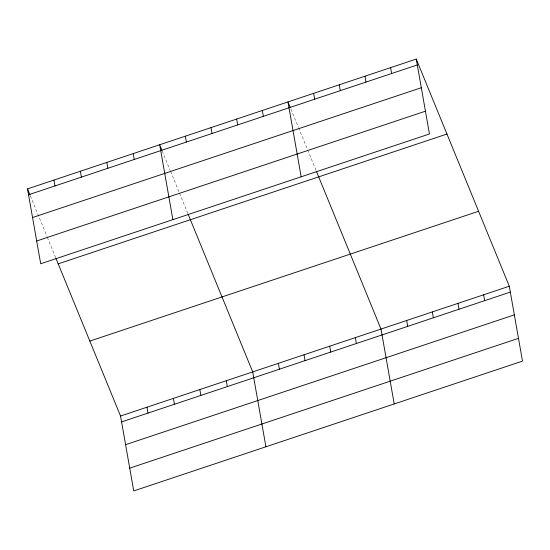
<?xml version="1.0" encoding="UTF-8"?>
<svg xmlns="http://www.w3.org/2000/svg" width="550" height="550" viewBox="0 0 550 550"><rect width="100%" height="100%" fill="white"/><g stroke="black" fill="none" stroke-linecap="round" stroke-linejoin="round"><path stroke-width="0.41" stroke-dasharray="2.75 2.06" d="M290.847 108.941L298.203 126.906M298.526 127.683L316.113 170.631M162.236 151.002L170.232 170.521M170.555 171.304L179.19 192.383M179.506 193.167L187.825 213.462M30.381 195.917L47.011 236.521M47.328 237.298L55.646 257.599"/><path stroke-width="0.82" d="M416.261 59.077L429.467 133.966L40.707 263.773L27.5 188.891L416.261 59.077L509.293 286.227L522.5 361.109L133.739 490.923L120.532 416.034L55.963 258.383M28.538 194.762L417.299 64.948M32.553 217.532L421.314 87.725M36.692 240.996L425.446 111.189M58.204 263.849L446.964 134.035M89.836 341.076L478.596 211.269M120.532 416.034L509.293 286.227M121.571 421.905L510.331 292.098M125.586 444.682L514.346 314.875M129.724 468.146L518.485 338.339M290.207 107.381L287.966 101.915L301.173 176.804M316.436 171.407L381.006 329.065L394.212 403.947M161.92 150.219L159.679 144.753L172.886 219.643M188.141 214.246L252.711 371.896L265.918 446.786M27.5 188.891L30.057 195.133M483.636 294.793L484.674 300.664M457.978 303.359L459.016 309.231M390.603 67.65L391.634 73.521M432.321 311.926L433.359 317.797M364.946 76.216L365.977 82.088M406.663 320.492L407.701 326.363M339.288 84.782L340.319 90.654M313.631 93.349L314.662 99.22M355.348 337.631L356.379 343.502M329.691 346.197L330.722 352.069M262.309 110.481L263.347 116.353M304.033 354.764L305.064 360.635M236.651 119.054L237.689 124.926M278.369 363.33L279.407 369.201M210.994 127.621L212.032 133.492M185.336 136.187L186.374 142.058M226.277 380.724L227.315 386.595M199.843 389.551L200.881 395.422M133.244 153.581L134.276 159.452M173.408 398.379L174.439 404.25M106.81 162.408L107.841 168.279M146.974 407.206L148.005 413.078M80.369 171.236L81.407 177.107M53.934 180.063L54.972 185.934"/></g></svg>
